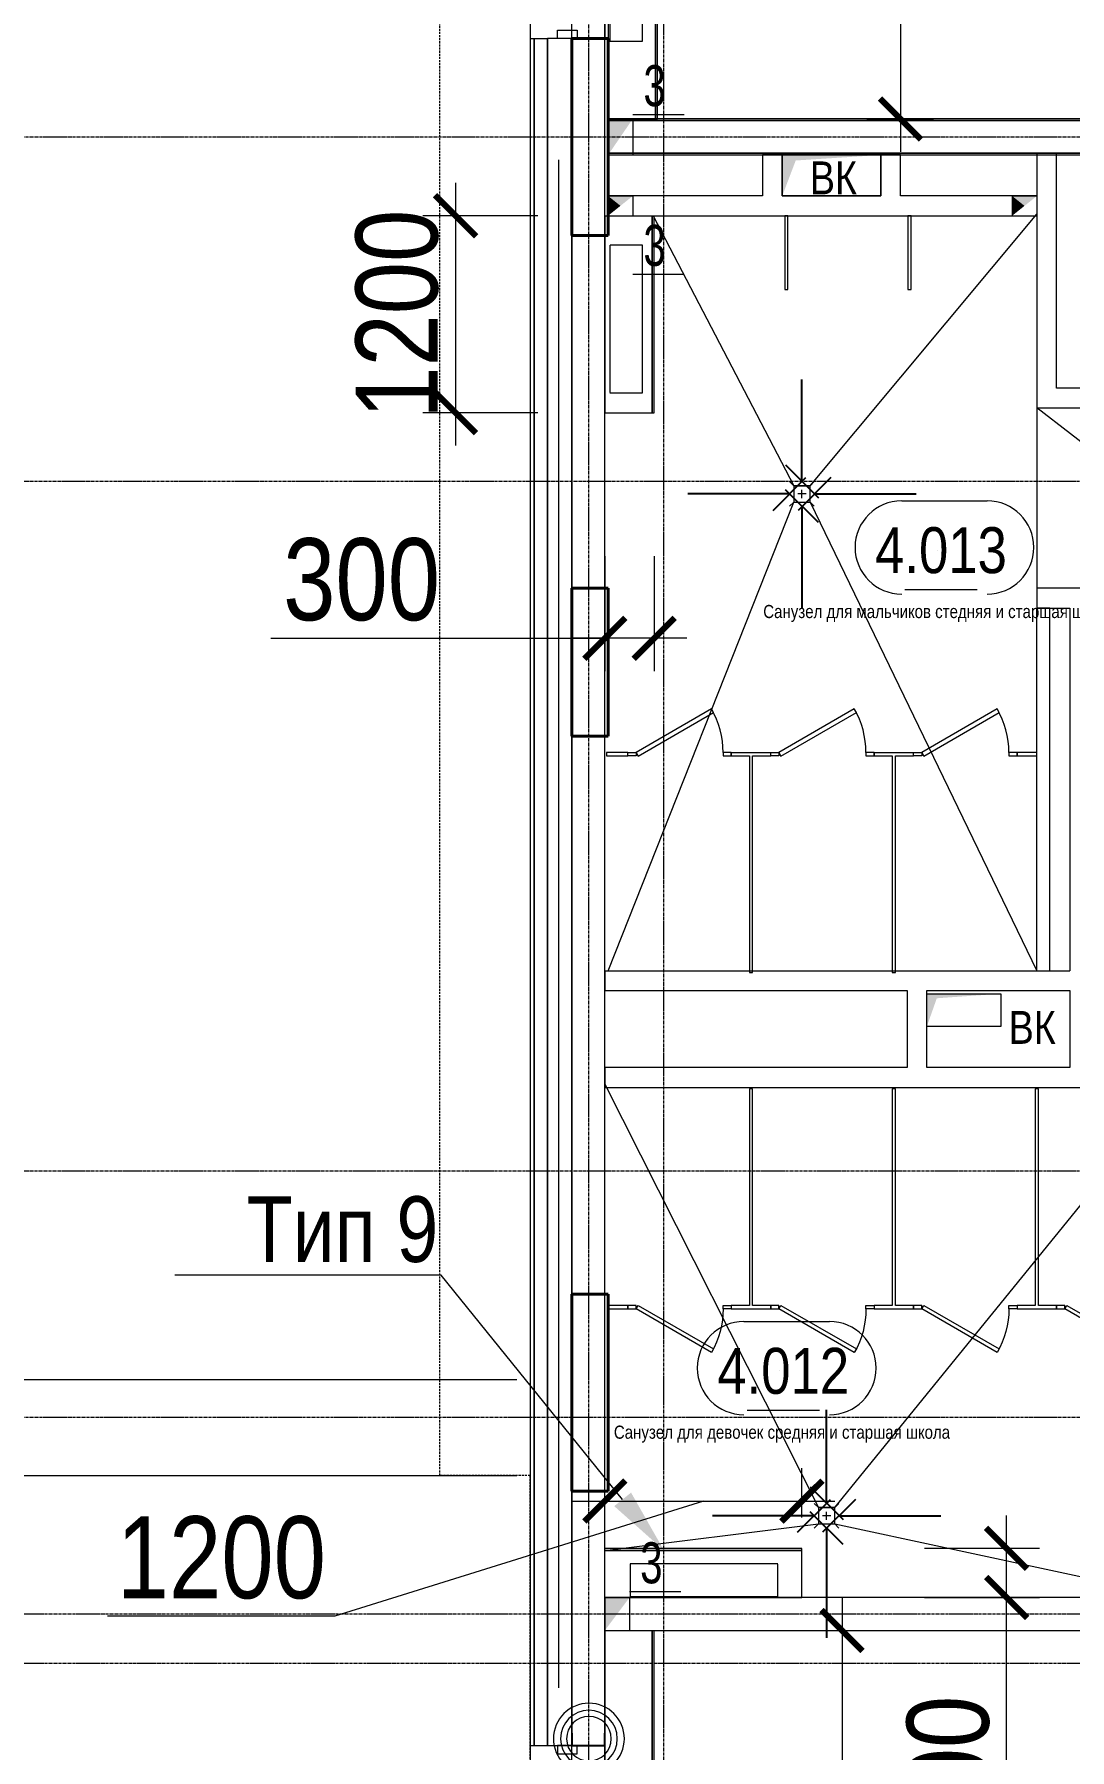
# Model space of a CAD drawing. Header units: millimetres. Extents: x -65509 to 912790, y 446 to 713294.
# Drawn here: x 431828 to 438131, y 517758 to 528208 of the extents above; entities that cross this region are included whole.
import ezdxf
from ezdxf import colors
from ezdxf.entities.mleader import LeaderData, LeaderLine
from ezdxf.enums import TextEntityAlignment as Align
from ezdxf.math import Vec2, Vec3

# ---------------------------------------------------------------- set-up
doc = ezdxf.new("R2010")
doc.units = ezdxf.units.MM
for name, pattern in [('CENTER2', [28.575, 19.05, -3.175, 3.175, -3.175]), ('DASHED', [19.05, 12.7, -6.35]), ('HIDDEN2', [4.7625, 3.175, -1.5875])]:
    doc.linetypes.add(name, pattern=pattern)
doc.layers.get('Defpoints').update_dxf_attribs({"color": 250})
for name, color, linetype, lineweight in [('A-Wall_Материал_Газоблок_Контур', 250, 'Continuous', 0), ('АР_Area', 250, 'Continuous', 5), ('АР_Колонны', 250, 'Continuous', 30), ('АР_Мебель', 250, 'Continuous', 5), ('АР_Окна', 250, 'Continuous', 5), ('АР_Отв. марка', 250, 'Continuous', 9), ('АР_Размеры обшивки', 250, 'Continuous', 5), ('АР_Стены ГКЛ', 250, 'Continuous', 15), ('АР_Стены ЖБ', 250, 'Continuous', 35), ('АР_Стены кирпич', 250, 'Continuous', 20), ('АР_Стены ПЕНОблок', 250, 'Continuous', 20), ('АР_Тонкая', 250, 'Continuous', 5), ('АР_Утеплитель', 250, 'Continuous', 0), ('АР_ФАСАД', 250, 'Continuous', 9), ('ВК_Шахты', 250, 'Continuous', 9), ('Двери кабины', 250, 'Continuous', 0), ('Зашивка радиаторов тип 9 (до потолка_ облиц плитка)', 250, 'Continuous', 25), ('КМ_Фахверки', 250, 'Continuous', 25), ('ОВ_Отопление', 250, 'Continuous', 5), ('Размеры зашивки ГКЛ', 250, 'Continuous', 0), ('РД_Воронки с кровли', 250, 'Continuous', 18), ('РД_Оси_100', 250, 'Continuous', 0), ('РД_Разуклонка к трапам', 124, 'Continuous', 0)]:
    doc.layers.add(name, color=color, linetype=linetype, lineweight=lineweight)
doc.layers.add('АР_Делит', color=250, linetype='Continuous', lineweight=0, plot=False)
for name, color, linetype, lineweight, true_color in [('АР_Отопительные приборы', 1, 'HIDDEN2', 0, 0xff0000), ('Зашивка радиаторов тип 1 (фанера и МДФ)', 7, 'Continuous', 0, 0x000085), ('Зашивка радиаторов тип 2 (файерборд 2 слоя_керамогранит)', 7, 'Continuous', 0, 0xf40101)]:
    doc.layers.add(name, color=color, linetype=linetype, lineweight=lineweight, true_color=true_color)
doc.styles.add('Arial0', font='arial.ttf')
doc.styles.add('style1', font='ARIALN.TTF')
doc.dimstyles.new('Dim200_ареал', dxfattribs={"dimscale": 100, "dimtxt": 5, "dimasz": 2.5, "dimexe": 2, "dimexo": 2, "dimgap": 1, "dimtad": 1, "dimzin": 12, "dimdsep": 46, "dimtxsty": 'style1', "dimblk": 'ARCHTICK', "dimcen": 3, "dimdle": 2, "dimclrd": 256, "dimclre": 256, "dimaunit": 1, "dimadec": 0, "dimazin": 3, "dimtfac": 1, "dimtmove": 1, "dimatfit": 3, "dimldrblk": 'OPEN30', "dimfxl": 5, "dimfxlon": 1, "dimtolj": 1, "dimtzin": 0, "dimlwd": 9, "dimlwe": 9, "dimarcsym": 0})
doc.dimstyles.new('scale_100', dxfattribs={"dimtxt": 250, "dimasz": 125, "dimexe": 60, "dimexo": 100, "dimgap": 30, "dimtad": 1, "dimdec": 0, "dimdsep": 46, "dimtxsty": 'style1', "dimblk": 'OBLIQUE', "dimcen": 150, "dimdle": 60, "dimclrd": 256, "dimclre": 256, "dimclrt": 256, "dimadec": 0, "dimazin": 0, "dimtfac": 1, "dimtdec": 0, "dimtmove": 1, "dimatfit": 3, "dimldrblk": 'OBLIQUE', "dimfxl": 1, "dimtolj": 1, "dimtzin": 0, "dimarcsym": 0})

# ---------------------------------------------------------------- blocks, each defined once
blk = doc.blocks.new('otv')
at = {"linetype": 'Continuous'}
blk.add_lwpolyline([(0, -1), (0, 0), (1, 0), (1, -1)], close=True, dxfattribs=at)
blk.add_solid([(0, -1), (0, 0), (0.135, -0.137), (1, 0)], dxfattribs=at)
blk = doc.blocks.new('Ф_пеноблок 200')
at = {"layer": 'АР_Делит', "color": 1}
for radius in [216, 173, 136]:
    blk.add_circle((103, -42), radius, dxfattribs=at)
at = {"layer": 'КМ_Фахверки'}
blk.add_lwpolyline([(0, -75), (0, 0), (200, 0), (200, -75)], dxfattribs=at)
blk = doc.blocks.new('СОШ_2200_АР_ОСИ_М100_28.05.24')
at = {"layer": 'АР_Делит', "color": 5, "linetype": 'DASHED'}
blk.add_lwpolyline([(114955, 135155), (114955, -355), (93595.036, -355), (93595.036, 13855), (94145, 13855), (94145, 68320), (66055, 68320), (66055, 13857.73), (83455, 13857.73), (83455, -355), (45245, -355), (45245, 13145), (44695, 13145), (44695, 26755), (45245, 26755), (45245, 68320), (20455, 68320), (20455, 26755), (27955, 26755), (27955, 13145), (-355, 13145), (-355, 100855), (37145, 100855), (37145, 129155)], dxfattribs=at)
at = {"layer": 'РД_Оси_100', "linetype": 'CENTER2'}
for p, q in [((71363.995, 19200), (33000, 19200)), ((71363.995, 15000), (33000, 15000)), ((33000, 13500), (85055, 13500))]:
    blk.add_line(p, q, dxfattribs=at)
for points in [[(45530, 139938.679), (45600, 139538.679), (45600, -6163.457)], [(46060, -6163.105), (46060, 139538.679), (46130, 139938.679)], [(33000, 21300), (71363.995, 21300)], [(85055, 12300), (33500, 12300), (33000, 12450)], [(85055, 12000), (33500, 12000), (33000, 11850)]]:
    blk.add_lwpolyline(points, dxfattribs=at)
blk = doc.blocks.new('_Oblique')
at = {"color": 0, "linetype": 'ByBlock', "lineweight": -2}
blk.add_line((-0.5, -0.5), (0.5, 0.5), dxfattribs=at)
blk = doc.blocks.new('A$Cd7e03b91')
at = {"layer": 'РД_Разуклонка к трапам', "lineweight": 0}
for p, q in [((-100, 100), (-150, 150)), ((-50, 0), (50, 0)), ((0, -50), (0, 50)), ((100, 100), (150, 150)), ((-100, -100), (-150, -150)), ((100, -100), (150, -150))]:
    blk.add_line(p, q, dxfattribs=at)
blk.add_lwpolyline([(-100, 100), (100, 100), (100, -100), (-100, -100), (-100, 100)], dxfattribs=at)
blk.add_lwpolyline([(-100, 100), (100, 100), (100, -100), (-100, -100), (-100, 100)], dxfattribs=at)
blk = doc.blocks.new('Bottom_R_900')
at = {"layer": 'АР_Отопительные приборы'}
blk.add_lwpolyline([(-450, -100), (450, -100), (450, 100), (-450, 100)], close=True, dxfattribs=at)
blk = doc.blocks.new('Bottom_R_1600')
at = {"layer": 'АР_Отопительные приборы'}
blk.add_lwpolyline([(-800, -100), (800, -100), (800, 100), (-800, 100)], close=True, dxfattribs=at)
blk = doc.blocks.new('_ArchTick')
at = {"color": 0, "linetype": 'ByBlock', "const_width": 0.15}
blk.add_lwpolyline([(-0.5, -0.5), (0.5, 0.5)], dxfattribs=at)
blk = doc.blocks.new('*D685')
at = {"layer": 'Defpoints', "color": 0, "lineweight": 25, "transparency": 16777216}
for p in [(436688, 538784), (436695, 527693), (437101, 527693)]:
    blk.add_point(p, dxfattribs=at)
at = {"layer": 'АР_Размеры обшивки', "lineweight": 9, "transparency": 16777216}
for p, q in [((437101, 538984), (437101, 527493)), ((436888, 538784), (437301, 538784)), ((436895, 527693), (437301, 527693))]:
    blk.add_line(p, q, dxfattribs=at)
at = {"layer": 'АР_Размеры обшивки', "lineweight": 9, "transparency": 16777216, "xscale": 250, "yscale": 250, "zscale": 250}
for p, rotation in [((437101, 538784), 90), ((437101, 527693), 270)]:
    blk.add_blockref('_ArchTick', p, dxfattribs=dict(at, rotation=rotation))
at = {"layer": 'АР_Размеры обшивки', "color": 0, "transparency": 16777216, "insert": (436746, 533239), "char_height": 500, "attachment_point": 5, "rotation": 90, "style": 'style1'}
blk.add_mtext('\\A1;11090', dxfattribs=at)
blk = doc.blocks.new('_Open30')
at = {"color": 0, "linetype": 'ByBlock', "lineweight": -2}
for p, q in [((-1, 0.268), (0, 0)), ((0, 0), (-1, -0.268)), ((0, 0), (-1, 0))]:
    blk.add_line(p, q, dxfattribs=at)
blk = doc.blocks.new('*D687')
at = {"layer": 'Defpoints', "color": 0, "lineweight": 25, "transparency": 16777216}
for p in [(435601, 518485), (435601, 514804), (436745, 514804)]:
    blk.add_point(p, dxfattribs=at)
at = {"layer": 'АР_Размеры обшивки', "lineweight": 9, "transparency": 16777216}
for p, q in [((436745, 518685), (436745, 514604)), ((436245, 518485), (436945, 518485)), ((436245, 514804), (436945, 514804))]:
    blk.add_line(p, q, dxfattribs=at)
at = {"layer": 'АР_Размеры обшивки', "lineweight": 9, "transparency": 16777216, "xscale": 250, "yscale": 250, "zscale": 250}
for p, rotation in [((436745, 518485), 90), ((436745, 514804), 270)]:
    blk.add_blockref('_ArchTick', p, dxfattribs=dict(at, rotation=rotation))
at = {"layer": 'АР_Размеры обшивки', "color": 0, "transparency": 16777216, "insert": (436390, 516645), "char_height": 500, "attachment_point": 5, "rotation": 90, "style": 'style1'}
blk.add_mtext('\\A1;3680', dxfattribs=at)
blk = doc.blocks.new('*D740')
at = {"layer": 'Defpoints', "color": 0, "lineweight": 25, "transparency": 16777216}
for p in [(436501, 519273), (435301, 518985), (436501, 518972)]:
    blk.add_point(p, dxfattribs=at)
at = {"layer": 'АР_Размеры обшивки', "lineweight": 9, "transparency": 16777216}
for p, q in [((435301, 519185), (435301, 519473)), ((436501, 519172), (436501, 519473)), ((435901, 519273), (433658, 518571)), ((435101, 519273), (436701, 519273)), ((433658, 518571), (432273, 518571))]:
    blk.add_line(p, q, dxfattribs=at)
at = {"layer": 'АР_Размеры обшивки', "lineweight": 9, "transparency": 16777216, "xscale": 250, "yscale": 250, "zscale": 250, "rotation": 180}
blk.add_blockref('_ArchTick', (435301, 519273), dxfattribs=at)
at = {"layer": 'АР_Размеры обшивки', "lineweight": 9, "transparency": 16777216, "xscale": 250, "yscale": 250, "zscale": 250}
blk.add_blockref('_ArchTick', (436501, 519273), dxfattribs=at)
at = {"layer": 'АР_Размеры обшивки', "color": 0, "transparency": 16777216, "insert": (432966, 518927), "char_height": 500, "attachment_point": 5, "style": 'style1'}
blk.add_mtext('\\A1;1200', dxfattribs=at)
blk = doc.blocks.new('*D741')
at = {"layer": 'Defpoints', "color": 0, "lineweight": 25, "transparency": 16777216}
for p in [(436501, 518985), (437747, 518985), (436501, 518685)]:
    blk.add_point(p, dxfattribs=at)
at = {"layer": 'АР_Размеры обшивки', "lineweight": 9, "transparency": 16777216}
for p, q in [((437747, 518485), (437747, 519185)), ((437247, 518985), (437947, 518985)), ((437247, 518685), (437947, 518685)), ((437747, 517057), (437747, 518685))]:
    blk.add_line(p, q, dxfattribs=at)
at = {"layer": 'АР_Размеры обшивки', "lineweight": 9, "transparency": 16777216, "xscale": 250, "yscale": 250, "zscale": 250}
for p, rotation in [((437747, 518985), 90), ((437747, 518685), 270)]:
    blk.add_blockref('_ArchTick', p, dxfattribs=dict(at, rotation=rotation))
at = {"layer": 'АР_Размеры обшивки', "color": 0, "transparency": 16777216, "insert": (437392, 517609), "char_height": 500, "attachment_point": 5, "rotation": 90, "style": 'style1'}
blk.add_mtext('\\A1;300', dxfattribs=at)
blk = doc.blocks.new('*D742')
at = {"layer": 'Defpoints', "color": 0, "lineweight": 25, "transparency": 16777216}
for p in [(435601, 527103), (434392, 525903), (435601, 525903)]:
    blk.add_point(p, dxfattribs=at)
at = {"layer": 'АР_Размеры обшивки', "lineweight": 9, "transparency": 16777216}
for p, q in [((434392, 527303), (434392, 525703)), ((434892, 527103), (434192, 527103)), ((434892, 525903), (434192, 525903))]:
    blk.add_line(p, q, dxfattribs=at)
at = {"layer": 'АР_Размеры обшивки', "lineweight": 9, "transparency": 16777216, "xscale": 250, "yscale": 250, "zscale": 250}
for p, rotation in [((434392, 527103), 90), ((434392, 525903), 270)]:
    blk.add_blockref('_ArchTick', p, dxfattribs=dict(at, rotation=rotation))
at = {"layer": 'АР_Размеры обшивки', "color": 0, "transparency": 16777216, "insert": (434037, 526503), "char_height": 500, "attachment_point": 5, "rotation": 90, "style": 'style1'}
blk.add_mtext('\\A1;1200', dxfattribs=at)
blk = doc.blocks.new('*D743')
at = {"layer": 'Defpoints', "color": 0, "lineweight": 25, "transparency": 16777216}
for p in [(435301, 525903), (435601, 525903), (435301, 524529)]:
    blk.add_point(p, dxfattribs=at)
at = {"layer": 'АР_Размеры обшивки', "lineweight": 9, "transparency": 16777216}
for p, q in [((435301, 525029), (435301, 524329)), ((435601, 525029), (435601, 524329)), ((433268, 524529), (435301, 524529)), ((435801, 524529), (435101, 524529))]:
    blk.add_line(p, q, dxfattribs=at)
at = {"layer": 'АР_Размеры обшивки', "lineweight": 9, "transparency": 16777216, "xscale": 250, "yscale": 250, "zscale": 250, "rotation": 180}
blk.add_blockref('_ArchTick', (435301, 524529), dxfattribs=at)
at = {"layer": 'АР_Размеры обшивки', "lineweight": 9, "transparency": 16777216, "xscale": 250, "yscale": 250, "zscale": 250}
blk.add_blockref('_ArchTick', (435601, 524529), dxfattribs=at)
at = {"layer": 'АР_Размеры обшивки', "color": 0, "transparency": 16777216, "insert": (433820, 524885), "char_height": 500, "attachment_point": 5, "style": 'style1'}
blk.add_mtext('\\A1;300', dxfattribs=at)
blk = doc.blocks.new('MOK-МаркаПом_овал_ареал')
for p, q in [((-2.99, 3.76), (3.52, 3.76)), ((-2.75, -3), (2.75, -3))]:
    blk.add_line(p, q)
for centre, radius, start, end in [((-2.99, 0.21), 3.55, 90, 270), ((3.52, 0.21), 3.55, 270, 90), ((-7.41, 0), 7.16, 0, 0.001)]:
    blk.add_arc(centre, radius, start, end)
at = {"color": 0, "style": 'style1'}
blk.add_attdef('АР-ПОМЕЩЕНИЕ:НОМЕР', text='', height=3, dxfattribs=at).set_placement((0.26, 0), align=Align.MIDDLE)
blk = doc.blocks.new('MOK-МаркаПроема инж.')
blk.add_line((-1.33, -1.75), (1.8, -1.75))
at = {"color": 0, "style": 'Arial0', "width": 0.7}
blk.add_attdef('АР-ПРОЕМ:Коробка', text='', height=2.5, dxfattribs=at).set_placement((0, 0), align=Align.MIDDLE)

msp = doc.modelspace()

# ---------------------------------------------------------------- hatches: boundary and pattern name
at = {"layer": 'ОВ_Отопление', "linetype": 'Continuous', "lineweight": 5}
for points in [[(435470.882, 527693.318), (435320.882, 527693.318), (435395.882, 527583.318)], [(435320.882, 527693.318), (435320.882, 527473.318), (435395.882, 527583.318)], [(435470.882, 527223.328), (435320.882, 527223.328), (435395.882, 527163.328)], [(435320.882, 527223.328), (435320.882, 527103.328), (435395.882, 527163.328)], [(437930.882, 527223.328), (437780.882, 527223.328), (437855.882, 527163.328)], [(437780.882, 527223.328), (437780.882, 527103.328), (437855.882, 527163.328)], [(435450.886, 518684.69), (435300.886, 518684.69), (435375.886, 518584.69)], [(435300.886, 518684.69), (435300.886, 518484.69), (435375.886, 518584.69)]]:
    msp.add_hatch(color=256, dxfattribs=at).paths.add_polyline_path(points, flags=0)

# ---------------------------------------------------------------- linework, layer by layer
at = {"layer": 'A-Wall_Материал_Газоблок_Контур', "linetype": 'Continuous', "lineweight": 0}
for p, q in [((434845.882, 531483.318), (434845.882, 528183.318)), ((435300.882, 528183.318), (435300.882, 531483.318)), ((434845.882, 517783.318), (434845.882, 515983.318)), ((435300.882, 515983.318), (435300.882, 517783.318))]:
    msp.add_line(p, q, dxfattribs=at)
at = {"layer": 'АР_Делит'}
msp.add_lwpolyline([(435100.882, 520533.318), (435320.882, 520533.318), (435320.882, 519333.318), (435100.882, 519333.318)], close=True, dxfattribs=at)
at = {"layer": 'АР_Колонны', "linetype": 'HIDDEN2', "lineweight": 25}
for p, q in [((435100.882, 528183.318), (435320.882, 528183.318)), ((435100.882, 526983.318), (435100.882, 528183.318)), ((435320.882, 528183.318), (435320.882, 526983.318)), ((435320.882, 526983.318), (435100.882, 526983.318)), ((435100.882, 524833.318), (435320.882, 524833.318)), ((435100.882, 523933.318), (435100.882, 524833.318)), ((435320.882, 524833.318), (435320.882, 523933.318)), ((435320.882, 523933.318), (435100.882, 523933.318)), ((435100.882, 520533.318), (435320.882, 520533.318)), ((435100.882, 519333.318), (435100.882, 520533.318)), ((435320.882, 520533.318), (435320.882, 519333.318)), ((435320.882, 519333.318), (435100.882, 519333.318))]:
    msp.add_line(p, q, dxfattribs=at)
at = {"layer": 'АР_Колонны', "linetype": 'Continuous', "lineweight": 35}
for p, q in [((435320.882, 528183.318), (435100.882, 528183.318)), ((435100.882, 528183.318), (435100.882, 526983.318)), ((435320.882, 526983.318), (435320.882, 528183.318)), ((435100.882, 526983.318), (435320.882, 526983.318)), ((435320.882, 524833.318), (435100.882, 524833.318)), ((435100.882, 524833.318), (435100.882, 523933.318)), ((435320.882, 523933.318), (435320.882, 524833.318)), ((435100.882, 523933.318), (435320.882, 523933.318)), ((435320.882, 520533.318), (435100.882, 520533.318)), ((435100.882, 520533.318), (435100.882, 519333.318)), ((435320.882, 519333.318), (435320.882, 520533.318)), ((435100.882, 519333.318), (435320.882, 519333.318))]:
    msp.add_line(p, q, dxfattribs=at)
at = {"layer": 'АР_Мебель'}
msp.add_line((435020.882, 518134.756), (435020.882, 527443.272), dxfattribs=at)
at = {"layer": 'АР_Окна', "linetype": 'Continuous', "lineweight": 5}
for p, q in [((434845.882, 531483.318), (434845.882, 528183.318)), ((435300.882, 531483.318), (435300.882, 528183.318)), ((434845.882, 517783.318), (434845.882, 515983.318)), ((435300.882, 517783.318), (435300.882, 515983.318))]:
    msp.add_line(p, q, dxfattribs=at)
for points in [[(435133.382, 528233.318), (435133.382, 528183.318), (435013.382, 528183.318), (435013.382, 528233.318)], [(435133.382, 517733.318), (435133.382, 517783.318), (435013.382, 517783.318), (435013.382, 517733.318)]]:
    msp.add_lwpolyline(points, close=True, dxfattribs=at)
at = {"layer": 'АР_Стены ГКЛ', "linetype": 'Continuous', "lineweight": 15}
for p, q in [((436415.882, 527103.328), (436395.882, 527103.328)), ((436395.882, 527103.328), (436395.882, 526653.328)), ((436415.882, 526653.328), (436415.882, 527103.328)), ((437165.882, 527103.328), (437145.882, 527103.328)), ((437145.882, 527103.328), (437145.882, 526653.328)), ((437165.882, 526653.328), (437165.882, 527103.328)), ((436395.882, 526653.328), (436415.882, 526653.328)), ((437145.882, 526653.328), (437165.882, 526653.328)), ((435310.867, 523833.323), (435310.867, 523813.323)), ((435440.882, 523833.323), (435310.867, 523833.323)), ((435310.867, 523813.323), (435440.882, 523813.323)), ((435440.882, 523813.323), (435440.882, 523833.323)), ((436070.882, 523833.323), (436310.882, 523833.323)), ((436070.882, 523833.323), (436070.882, 523813.323)), ((436070.882, 523813.323), (436180.882, 523813.323)), ((436180.882, 523813.323), (436180.882, 522493.323)), ((436200.882, 522493.323), (436200.882, 523813.323)), ((436200.882, 523813.323), (436310.882, 523813.323)), ((436310.882, 523813.323), (436310.882, 523833.323)), ((436940.882, 523833.323), (437180.882, 523833.323)), ((436940.882, 523833.323), (436940.882, 523813.323)), ((436940.882, 523813.323), (437050.882, 523813.323)), ((437050.882, 523813.323), (437050.882, 522493.323)), ((437070.882, 522493.323), (437070.882, 523813.323)), ((437070.882, 523813.323), (437180.882, 523813.323)), ((437180.882, 523813.323), (437180.882, 523833.323)), ((437810.882, 523833.323), (437810.882, 523813.323)), ((437930.882, 523833.323), (437810.882, 523833.323)), ((437810.882, 523813.323), (437930.882, 523813.323)), ((437930.882, 523813.323), (437930.882, 523833.323)), ((436180.882, 522493.323), (436200.882, 522493.323)), ((437050.882, 522493.323), (437070.882, 522493.323)), ((436200.882, 521783.324), (436180.882, 521783.324)), ((436180.882, 521783.324), (436180.882, 520463.323)), ((436200.882, 520463.323), (436200.882, 521783.324)), ((437070.882, 521783.324), (437050.882, 521783.324)), ((437050.882, 521783.324), (437050.882, 520463.323)), ((437070.882, 520463.323), (437070.882, 521783.324)), ((437940.882, 521783.324), (437920.882, 521783.324)), ((437920.882, 521783.324), (437920.882, 520463.323)), ((437940.882, 520463.323), (437940.882, 521783.324)), ((435320.882, 520463.323), (435320.882, 520443.323)), ((435440.882, 520463.323), (435320.882, 520463.323)), ((435320.882, 520443.323), (435440.882, 520443.323)), ((435440.882, 520443.323), (435440.882, 520463.323)), ((436070.882, 520463.323), (436070.882, 520443.323)), ((436180.882, 520463.323), (436070.882, 520463.323)), ((436070.882, 520443.323), (436310.882, 520443.323)), ((436310.882, 520463.323), (436200.882, 520463.323)), ((436310.882, 520443.323), (436310.882, 520463.323)), ((436940.882, 520463.323), (436940.882, 520443.323)), ((437050.882, 520463.323), (436940.882, 520463.323)), ((436940.882, 520443.323), (437180.882, 520443.323)), ((437180.882, 520463.323), (437070.882, 520463.323)), ((437180.882, 520443.323), (437180.882, 520463.323)), ((437810.882, 520463.323), (437810.882, 520443.323)), ((437920.882, 520463.323), (437810.882, 520463.323)), ((437810.882, 520443.323), (438050.882, 520443.323)), ((438050.882, 520463.323), (437940.882, 520463.323)), ((438050.882, 520443.323), (438050.882, 520463.323))]:
    msp.add_line(p, q, dxfattribs=at)
at = {"layer": 'АР_Стены ЖБ', "linetype": 'Continuous', "lineweight": 40}
for p, q in [((435320.882, 528183.318), (435100.882, 528183.318)), ((435100.882, 528183.318), (435100.882, 526983.318)), ((435320.882, 526983.318), (435320.882, 528183.318)), ((435100.882, 526983.318), (435320.882, 526983.318)), ((435320.882, 524833.318), (435100.882, 524833.318)), ((435100.882, 524833.318), (435100.882, 523933.318)), ((435320.882, 523933.318), (435320.882, 524833.318)), ((435100.882, 523933.318), (435320.882, 523933.318)), ((435320.882, 520533.318), (435100.882, 520533.318)), ((435100.882, 520533.318), (435100.882, 519333.318)), ((435320.882, 519333.318), (435320.882, 520533.318)), ((435100.882, 519333.318), (435320.882, 519333.318))]:
    msp.add_line(p, q, dxfattribs=at)
at = {"layer": 'АР_Стены кирпич', "linetype": 'Continuous', "lineweight": 20}
for p, q in [((436380.882, 527473.328), (436260.882, 527473.328)), ((436260.882, 527473.328), (436260.882, 527223.328)), ((436380.882, 527223.328), (436380.882, 527473.328)), ((437100.882, 527473.328), (436980.882, 527473.328)), ((436980.882, 527473.328), (436980.882, 527223.328)), ((437100.882, 527223.328), (437100.882, 527473.328)), ((438050.882, 527483.318), (437930.882, 527483.318)), ((437930.882, 527483.318), (437930.882, 527223.328)), ((438050.882, 527223.328), (438050.882, 527483.318)), ((436260.882, 527223.328), (435320.882, 527223.328)), ((435320.882, 527223.328), (435320.882, 527103.328)), ((436980.882, 527223.328), (436380.882, 527223.328)), ((437930.882, 527223.328), (437100.882, 527223.328)), ((438050.882, 526053.32), (438050.882, 527223.328)), ((435320.882, 527103.328), (437930.882, 527103.328)), ((437930.882, 527103.328), (437930.882, 526053.32)), ((437930.882, 526053.32), (437930.882, 525933.32)), ((437930.882, 526053.32), (437930.882, 526053.32)), ((440210.882, 526053.32), (438050.882, 526053.32)), ((437930.882, 525933.32), (440700.882, 525933.32)), ((437930.882, 524833.318), (437930.882, 524713.318)), ((438250.882, 524833.318), (437930.882, 524833.318)), ((437930.882, 524713.318), (438130.882, 524713.318)), ((438130.882, 524713.318), (438130.882, 522503.318)), ((435300.882, 522503.318), (438130.882, 522503.318)), ((435300.882, 522503.318), (435300.882, 522383.318)), ((435300.882, 522383.318), (437141.207, 522383.318)), ((437141.207, 522383.318), (437141.207, 521913.318)), ((437261.207, 522383.318), (438130.882, 522383.318)), ((437261.207, 521913.318), (437261.207, 522383.318)), ((438130.882, 522383.318), (438130.882, 521913.318)), ((437141.207, 521913.318), (435300.882, 521913.318)), ((435300.882, 521913.318), (435300.882, 521793.318)), ((438130.882, 521913.318), (437261.207, 521913.318)), ((435300.882, 521793.318), (439080.882, 521793.318))]:
    msp.add_line(p, q, dxfattribs=at)
at = {"layer": 'АР_Стены ПЕНОблок', "linetype": 'Continuous', "lineweight": 20}
for p, q in [((435300.882, 528183.318), (435100.882, 528183.318)), ((435100.882, 528183.318), (435100.882, 517783.318)), ((435300.882, 517783.318), (435300.882, 528183.318)), ((441900.879, 527683.321), (435320.882, 527683.318)), ((435320.882, 527683.318), (435320.882, 527483.318)), ((435320.882, 527483.318), (441900.879, 527483.321)), ((437930.882, 522503.318), (437930.882, 524713.318)), ((438010.882, 524713.318), (437930.882, 524713.318)), ((438010.882, 522503.318), (438010.882, 524713.318)), ((437930.882, 522503.318), (438010.882, 522503.318)), ((443100.882, 518684.694), (435300.886, 518684.69)), ((435300.886, 518684.69), (435300.886, 518484.69)), ((435300.886, 518484.69), (442900.882, 518484.694)), ((435100.882, 517783.318), (435300.882, 517783.318))]:
    msp.add_line(p, q, dxfattribs=at)
at = {"layer": 'АР_Тонкая', "linetype": 'Continuous', "lineweight": 5}
for p, q in [((434845.882, 528183.318), (434950.882, 528183.318)), ((434845.882, 528183.318), (434845.882, 517783.318)), ((434870.882, 528183.318), (434870.882, 517783.318)), ((434870.882, 517783.318), (434870.882, 528183.318)), ((434950.882, 517783.318), (434950.882, 528183.318)), ((434845.882, 517783.318), (434950.882, 517783.318))]:
    msp.add_line(p, q, dxfattribs=at)
at = {"layer": 'АР_Тонкая', "linetype": 'Continuous', "lineweight": 0}
for p, q in [((441900.879, 527693.321), (435320.882, 527693.318)), ((435320.882, 527693.318), (435320.882, 527683.318)), ((435320.882, 527683.318), (441900.879, 527683.321)), ((441900.879, 527483.321), (435320.882, 527483.318)), ((435320.882, 527483.318), (435320.882, 527473.318)), ((435320.882, 527473.318), (441900.879, 527473.321))]:
    msp.add_line(p, q, dxfattribs=at)
at = {"layer": 'АР_Утеплитель', "linetype": 'Continuous', "lineweight": 0}
for p, q in [((435100.882, 528183.318), (434950.882, 528183.318)), ((434950.882, 528183.318), (434950.882, 517783.318)), ((435100.882, 517783.318), (435100.882, 528183.318)), ((434950.882, 517783.318), (435100.882, 517783.318))]:
    msp.add_line(p, q, dxfattribs=at)
at = {"layer": 'АР_ФАСАД'}
for points in [[(504555.882, 597663.318), (504555.882, 641438.318), (462345.882, 641438.318), (462345.882, 635438.318), (426745.882, 635438.318), (426745.882, 607138.318), (389245.882, 607138.318), (389245.882, 519428.318), (434765.882, 519428.318)], [(462345.882, 634853.318), (427330.882, 634853.318), (427330.882, 606553.318), (389830.882, 606553.318), (389830.882, 520013.318), (434765.882, 520013.318)]]:
    msp.add_lwpolyline(points, dxfattribs=at)
at = {"layer": 'Двери кабины', "linetype": 'Continuous', "lineweight": 0}
for points in [[(435490.882, 523833.323), (435503.382, 523811.673), (435962.376, 524076.673), (435949.876, 524098.323)], [(436360.882, 523833.323), (436373.382, 523811.673), (436832.376, 524076.673), (436819.876, 524098.323)], [(437230.882, 523833.323), (437243.382, 523811.673), (437702.376, 524076.673), (437689.876, 524098.323)], [(435490.882, 523813.323), (435440.882, 523813.323), (435440.882, 523833.323), (435490.882, 523833.323)], [(436020.882, 523813.323), (436070.882, 523813.323), (436070.882, 523833.323), (436020.882, 523833.323)], [(436360.882, 523813.323), (436310.882, 523813.323), (436310.882, 523833.323), (436360.882, 523833.323)], [(436890.882, 523813.323), (436940.882, 523813.323), (436940.882, 523833.323), (436890.882, 523833.323)], [(437230.882, 523813.323), (437180.882, 523813.323), (437180.882, 523833.323), (437230.882, 523833.323)], [(437760.882, 523813.323), (437810.882, 523813.323), (437810.882, 523833.323), (437760.882, 523833.323)], [(435490.882, 520463.323), (435440.882, 520463.323), (435440.882, 520443.323), (435490.882, 520443.323)], [(435490.882, 520443.323), (435503.382, 520464.974), (435962.376, 520199.974), (435949.876, 520178.323)], [(436020.882, 520463.323), (436070.882, 520463.323), (436070.882, 520443.323), (436020.882, 520443.323)], [(436360.882, 520463.323), (436310.882, 520463.323), (436310.882, 520443.323), (436360.882, 520443.323)], [(436360.882, 520443.323), (436373.382, 520464.974), (436832.376, 520199.974), (436819.876, 520178.323)], [(436890.882, 520463.323), (436940.882, 520463.323), (436940.882, 520443.323), (436890.882, 520443.323)], [(437230.882, 520463.323), (437180.882, 520463.323), (437180.882, 520443.323), (437230.882, 520443.323)], [(437230.882, 520443.323), (437243.382, 520464.974), (437702.376, 520199.974), (437689.876, 520178.323)], [(437760.882, 520463.323), (437810.882, 520463.323), (437810.882, 520443.323), (437760.882, 520443.323)], [(438100.882, 520463.323), (438050.882, 520463.323), (438050.882, 520443.323), (438100.882, 520443.323)], [(438100.882, 520443.323), (438113.382, 520464.974), (438572.376, 520199.974), (438559.876, 520178.323)]]:
    msp.add_lwpolyline(points, close=True, dxfattribs=at)
for centre in [(435490.882, 523833.323), (436360.882, 523833.323), (437230.882, 523833.323)]:
    msp.add_arc(centre, 530, 0.0000013, 30.0000013, dxfattribs=at)
at = {"layer": 'Двери кабины', "linetype": 'Continuous', "lineweight": 0, "extrusion": (0, 0, -1)}
for centre in [(-435490.882, 520443.323), (-436360.882, 520443.323), (-437230.882, 520443.323)]:
    msp.add_arc(centre, 530, 180.0000013, 210.0000013, dxfattribs=at)
at = {"layer": 'Зашивка радиаторов тип 1 (фанера и МДФ)', "linetype": 'Continuous', "lineweight": 0}
for p, q in [((435320.882, 538783.318), (435320.884, 527693.318)), ((435608.384, 527693.318), (435608.382, 538783.319)), ((435608.382, 538783.319), (435608.384, 527693.318)), ((435620.884, 527693.318), (435620.882, 538783.319)), ((435320.884, 527693.318), (435608.384, 527693.318)), ((435608.384, 527693.318), (435620.884, 527693.318))]:
    msp.add_line(p, q, dxfattribs=at)
at = {"layer": 'Зашивка радиаторов тип 2 (файерборд 2 слоя_керамогранит)', "linetype": 'Continuous', "lineweight": 0}
for p, q in [((435300.886, 518484.69), (435300.882, 514803.318)), ((435300.886, 518484.69), (435600.886, 518484.69)), ((435588.382, 514803.318), (435588.386, 518484.69)), ((435588.386, 518484.69), (435588.382, 514803.318)), ((435600.882, 514803.318), (435600.886, 518484.69))]:
    msp.add_line(p, q, dxfattribs=at)
at = {"layer": 'Зашивка радиаторов тип 9 (до потолка_ облиц плитка)', "linetype": 'Continuous', "lineweight": 0}
for p, q in [((435300.882, 527103.328), (435600.882, 527103.328)), ((435300.882, 527103.328), (435300.882, 525903.328)), ((435588.382, 525903.328), (435588.382, 527103.328)), ((435588.382, 527103.328), (435588.382, 525903.328)), ((435600.882, 525903.328), (435600.882, 527103.328)), ((435300.882, 525903.328), (435600.882, 525903.328)), ((435300.886, 518684.69), (435300.886, 518984.69)), ((436500.886, 518984.69), (435300.886, 518984.69)), ((436500.886, 518972.19), (435300.886, 518972.19)), ((435300.886, 518972.19), (436500.886, 518972.19)), ((436500.886, 518684.69), (436500.886, 518984.69)), ((435300.886, 518684.69), (436500.886, 518684.69))]:
    msp.add_line(p, q, dxfattribs=at)
at = {"layer": 'КМ_Фахверки', "lineweight": 5}
msp.add_lwpolyline([(435451.032, 597333.318), (504300.882, 597333.318), (504300.882, 506183.318), (435100.882, 506183.318), (435100.882, 574808.318), (435451.032, 574808.318), (435451.032, 597333.318)], dxfattribs=at)
at = {"layer": 'ОВ_Отопление', "linetype": 'Continuous', "lineweight": 9}
for p, q in [((435320.882, 527693.318), (435470.882, 527693.318)), ((435320.882, 527693.318), (435320.882, 527473.318)), ((435470.882, 527693.318), (435470.882, 527473.318)), ((435320.882, 527473.318), (435470.882, 527473.318)), ((435320.882, 527223.328), (435470.882, 527223.328)), ((435320.882, 527223.328), (435320.882, 527103.328)), ((435470.882, 527223.328), (435470.882, 527103.328)), ((437780.882, 527223.328), (437930.882, 527223.328)), ((437780.882, 527223.328), (437780.882, 527103.328)), ((437930.882, 527223.328), (437930.882, 527103.328)), ((435320.882, 527103.328), (435470.882, 527103.328)), ((437780.882, 527103.328), (437930.882, 527103.328)), ((435300.886, 518684.69), (435450.886, 518684.69)), ((435300.886, 518684.69), (435300.886, 518484.69)), ((435450.886, 518684.69), (435450.886, 518484.69)), ((435300.886, 518484.69), (435450.886, 518484.69))]:
    msp.add_line(p, q, dxfattribs=at)
at = {"layer": 'РД_Разуклонка к трапам', "ltscale": 2}
for points in [[(435594.632, 527103.328), (436450.882, 525458.314), (436550.882, 525458.314), (437930.882, 527113.314)], [(442890.876, 525932.968), (439261.212, 524982.968), (439161.211, 524982.968), (437930.876, 525932.969)], [(437930.882, 525933.32), (437930.882, 524833.318)], [(435320.882, 522503.314), (436450.882, 525358.314), (436550.882, 525358.314), (437930.882, 522503.314)], [(435300.882, 521812.026), (436600.882, 519233.314), (436700.882, 519233.314), (438800.882, 521818.314)], [(435300.886, 518972.19), (436600.882, 519133.314), (436700.882, 519133.314), (438800.882, 518683.318)]]:
    msp.add_lwpolyline(points, dxfattribs=at)

# ---------------------------------------------------------------- block references
at = {"layer": 'АР_Area', "linetype": 'Continuous', "lineweight": 5}
ref = msp.add_blockref('MOK-МаркаПом_овал_ареал', (437347.342, 525065.791), dxfattribs=dict(at, xscale=80, yscale=80, zscale=80))
ref.add_attrib('АР-ПОМЕЩЕНИЕ:НОМЕР', '4.013', dxfattribs={"layer": '0', "color": 0, "height": 280, "style": 'style1'}).set_placement((437347.342, 525065.791), align=Align.MIDDLE)
ref.add_attrib('АР-ПОМЕЩЕНИЕ:НАИМЕНОВАНИЕ', 'Санузел для мальчиков стедняя и старшая школа', dxfattribs={"layer": 'Defpoints', "color": 2, "height": 80, "style": 'style1'}).set_placement((437339.81, 524680.677), align=Align.MIDDLE)
ref = msp.add_blockref('MOK-МаркаПом_овал_ареал', (436386.948, 520066.318), dxfattribs=dict(at, xscale=80, yscale=80, zscale=80))
ref.add_attrib('АР-ПОМЕЩЕНИЕ:НОМЕР', '4.012', dxfattribs={"layer": '0', "color": 0, "height": 280, "style": 'style1'}).set_placement((436386.948, 520066.318), align=Align.MIDDLE)
ref.add_attrib('АР-ПОМЕЩЕНИЕ:НАИМЕНОВАНИЕ', 'Санузел для девочек средняя и старшая школа', dxfattribs={"layer": 'Defpoints', "color": 2, "height": 80, "style": 'style1'}).set_placement((436379.416, 519681.204), align=Align.MIDDLE)
at = {"layer": 'АР_Отв. марка', "linetype": 'Continuous', "lineweight": 9, "xscale": 100, "yscale": 100, "zscale": 100}
for p in [(435603.992, 527895.536), (435603.992, 526922.584), (435583.996, 518896.908)]:
    msp.add_blockref('MOK-МаркаПроема инж.', p, dxfattribs=at).add_auto_attribs({'АР-ПРОЕМ:Коробка': '3'})
at = {"layer": 'АР_Отопительные приборы'}
for name, p, rotation in [('Bottom_R_1600', (435430.882, 528965.978), 270), ('Bottom_R_900', (435430.882, 526474.33), 270), ('Bottom_R_900', (435904.343, 518790.983), 180)]:
    msp.add_blockref(name, p, dxfattribs=dict(at, rotation=rotation))
at = {"layer": 'ВК_Шахты', "xscale": -250, "yscale": 600, "rotation": 90}
msp.add_blockref('otv', (436380.882, 527473.328), dxfattribs=at)
at = {"layer": 'ВК_Шахты', "xscale": 450, "yscale": 200}
msp.add_blockref('otv', (437261.207, 522363.336), dxfattribs=at)
at = {"layer": 'КМ_Фахверки', "xscale": -1, "rotation": 180}
msp.add_blockref('Ф_пеноблок 200', (435100.882, 517783.318), dxfattribs=at)
at = {"layer": 'РД_Оси_100'}
msp.add_blockref('СОШ_2200_АР_ОСИ_М100_28.05.24', (389600.882, 506283.318), dxfattribs=at)
at = {"layer": 'РД_Разуклонка к трапам', "ltscale": 2, "xscale": -0.5000000000000002, "yscale": 0.5000000000000002, "zscale": 0.5}
for p in [(436500.882, 525408.314), (436650.882, 519183.314)]:
    msp.add_blockref('A$Cd7e03b91', p, dxfattribs=at)

# ---------------------------------------------------------------- texts
at = {"layer": 'ВК_Шахты', "char_height": 200, "attachment_point": 5, "style": 'style1'}
for insert, width in [((436692.391, 527333.648), 250), ((437902.895, 522158.318), 600)]:
    msp.add_mtext('ВК', dxfattribs=dict(at, insert=insert, width=width))

# ---------------------------------------------------------------- dimensions: what is measured, and where the dimension line sits
at = {"layer": 'АР_Размеры обшивки'}
for base, p1, p2, picture, middle in [((437100.889, 527693.318), (436687.889, 538783.78), (436695.384, 527693.318), '*D685', (436745.602, 533238.549)), ((436744.882, 514804.318), (435600.886, 518484.69), (435600.882, 514804.318), '*D687', (436389.596, 516644.504))]:
    dim = msp.add_linear_dim(base=base, p1=p1, p2=p2, angle=90, dimstyle='Dim200_ареал', override={"dimdec": 0}, dxfattribs=at)
    dim.commit()
    dim.dimension.update_dxf_attribs({"geometry": picture, "text_midpoint": middle})
for base, p1, p2, picture, middle in [((434391.882, 525903.328), (435600.882, 527103.328), (435600.882, 525903.328), '*D742', (434391.882, 526503.328)), ((437746.882, 518984.69), (436500.886, 518684.691), (436500.886, 518984.69), '*D741', (437998.882, 517609.266))]:
    dim = msp.add_linear_dim(base=base, p1=p1, p2=p2, angle=90, dimstyle='Dim200_ареал', override={"dimdec": 0}, dxfattribs=at)
    dim.commit()
    dim.dimension.update_dxf_attribs({"geometry": picture, "text_midpoint": middle, "dimtype": 160})
for base, p1, p2, picture, middle in [((435300.882, 524529.266), (435600.882, 525903.328), (435300.882, 525903.328), '*D743', (433819.882, 524670.266)), ((436500.886, 519273.318), (435300.882, 518984.69), (436500.886, 518972.19), '*D740', (433557.882, 518571.266))]:
    dim = msp.add_linear_dim(base=base, p1=p1, p2=p2, dimstyle='Dim200_ареал', override={"dimdec": 0}, dxfattribs=at)
    dim.commit()
    dim.dimension.update_dxf_attribs({"geometry": picture, "text_midpoint": middle, "dimtype": 160})

# ---------------------------------------------------------------- leaders
at = {"layer": 'Размеры зашивки ГКЛ'}
ml = msp.add_multileader_mtext('Standard', dxfattribs=at)
ml.set_content('\\pxsm1;Тип 9 ', color=(0, 0, 138), style='style1')
ml.set_leader_properties(color=256, linetype='ByLayer', lineweight=9)
ml.build(insert=Vec2(0, 0))
ml.multileader.update_dxf_attribs({"has_dogleg": 0, "text_left_attachment_type": 6, "text_right_attachment_type": 6, "text_bottom_attachment_type": 10, "dogleg_length": 25, "arrow_head_size": 400})
ctx = ml.context
ctx.base_point, ctx.char_height, ctx.arrow_head_size, ctx.landing_gap_size, ctx.plane_origin = Vec3(433070.24, 520649.368), 400, 400, 50, Vec3(422040.678, 526416.325)
ctx.left_attachment, ctx.right_attachment, ctx.top_attachment = 6, 6, 10
notes = []
notes.append((ctx, [(1, (1, 1, 0), (434329.756, 520649.368), (-1, 0), 25, [(1, [(435660.882, 518972.19)], 0, [])])]))
ctx.mtext.insert, ctx.mtext.defined_height, ctx.mtext.line_spacing_factor, ctx.mtext.flow_direction = Vec3(433120.24, 521129.368), 600, 0.3, 5
at = {"layer": 'РД_Воронки с кровли', "lineweight": 70}
ml = msp.add_multileader_mtext('Standard', dxfattribs=at)
ml.set_content('ВК_Под потолком 4 этажа уйдет в с.у. соседний. ниже опускать не надо.', color=256, style='style1')
ml.set_leader_properties(color=256)
ml.build(insert=Vec2(0, 0))
ml.multileader.update_dxf_attribs({"has_dogleg": 0, "text_left_attachment_type": 6, "text_right_attachment_type": 6, "arrow_head_size": 500, "scale": 100})
ctx = ml.context
ctx.base_point, ctx.scale, ctx.char_height, ctx.arrow_head_size, ctx.landing_gap_size, ctx.plane_origin, ctx.plane_x_axis, ctx.plane_y_axis = Vec3(429148.836, 512235.06), 100, 300, 500, 50, Vec3(404115.306, 502377.96), Vec3(1, 0.00000001), Vec3(-0.00000001, 1)
ctx.left_attachment, ctx.right_attachment = 6, 6
notes.append((ctx, [(0, (1, 1, 0), (433647.763, 512235.06), (-1, -0.00000001), 8, [(1, [(442100.882, 518063.32)], 0, [])])]))
ctx.mtext.insert, ctx.mtext.text_direction, ctx.mtext.rotation, ctx.mtext.width, ctx.mtext.defined_height, ctx.mtext.flow_direction = Vec3(429200.882, 512623.259), Vec3(1, 0.00000001), 0.00000001, 4538.94863, 395.157, 5
at = {"layer": 'РД_Разуклонка к трапам', "ltscale": 2}
for points in [[(436500.934, 525485.386), (436500.934, 526104.665)], [(436424.85, 525408.314), (435805.571, 525408.314)], [(436576.914, 525408.314), (437196.193, 525408.314)], [(436500.934, 525333.322), (436500.934, 524714.043)], [(436650.933, 519260.386), (436650.933, 519829.665)], [(436574.85, 519183.314), (435955.571, 519183.314)], [(436726.914, 519183.314), (437346.193, 519183.314)], [(436650.933, 519108.322), (436650.933, 518439.043)]]:
    msp.add_leader(points, dimstyle='scale_100', override={"dimasz": 200, "dimgap": 30, "dimtad": 0}, dxfattribs=at)
for ctx, leaders in notes:
    for number, flags, end, landing, length, lines in leaders:
        leader = LeaderData()
        leader.index, (leader.has_last_leader_line, leader.has_dogleg_vector, leader.attachment_direction) = number, flags
        leader.last_leader_point, leader.dogleg_vector, leader.dogleg_length = Vec3(end), Vec3(landing), length
        for number, points, colour, breaks in lines:
            line = LeaderLine()
            line.index, line.vertices, line.color, line.breaks = number, Vec3.list(points), colors.encode_raw_color(colour), breaks
            leader.lines.append(line)
        ctx.leaders.append(leader)

doc.saveas('drawing.dxf')
